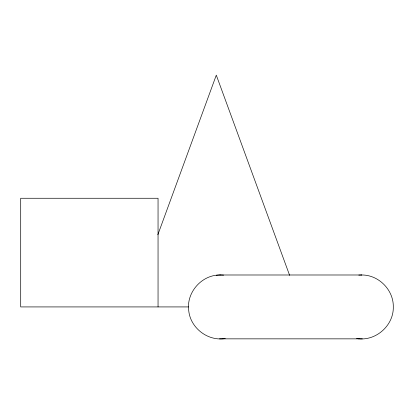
<?xml version="1.0" encoding="UTF-8"?>
<svg xmlns="http://www.w3.org/2000/svg" width="414" height="414" viewBox="0 0 414 414"><rect width="100%" height="100%" fill="white"/><g stroke="black" fill="none" stroke-linecap="round" stroke-linejoin="round"><path stroke-width="0.62" d="M157.853 234.722L216.294 75.151L289.624 275.377M356.547 338.45L358.985 338.776L358.483 338.776C376.512 340.794 393.771 325.088 393.3 306.924C393.673 289.971 378.639 274.777 361.681 274.989M358.798 275.108L361.836 274.989L219.984 274.989C201.872 274.787 186.367 292.237 188.691 310.2C190.057 327.101 206.508 340.582 223.343 338.776L222.835 338.776L225.273 338.45M220.139 274.989L216.289 275.258M188.572 306.924L20.7 306.924L20.7 198.265L158.05 198.265L158.05 306.924M219.487 338.849L362.333 338.849M219.984 274.989L223.601 275.129"/></g></svg>
